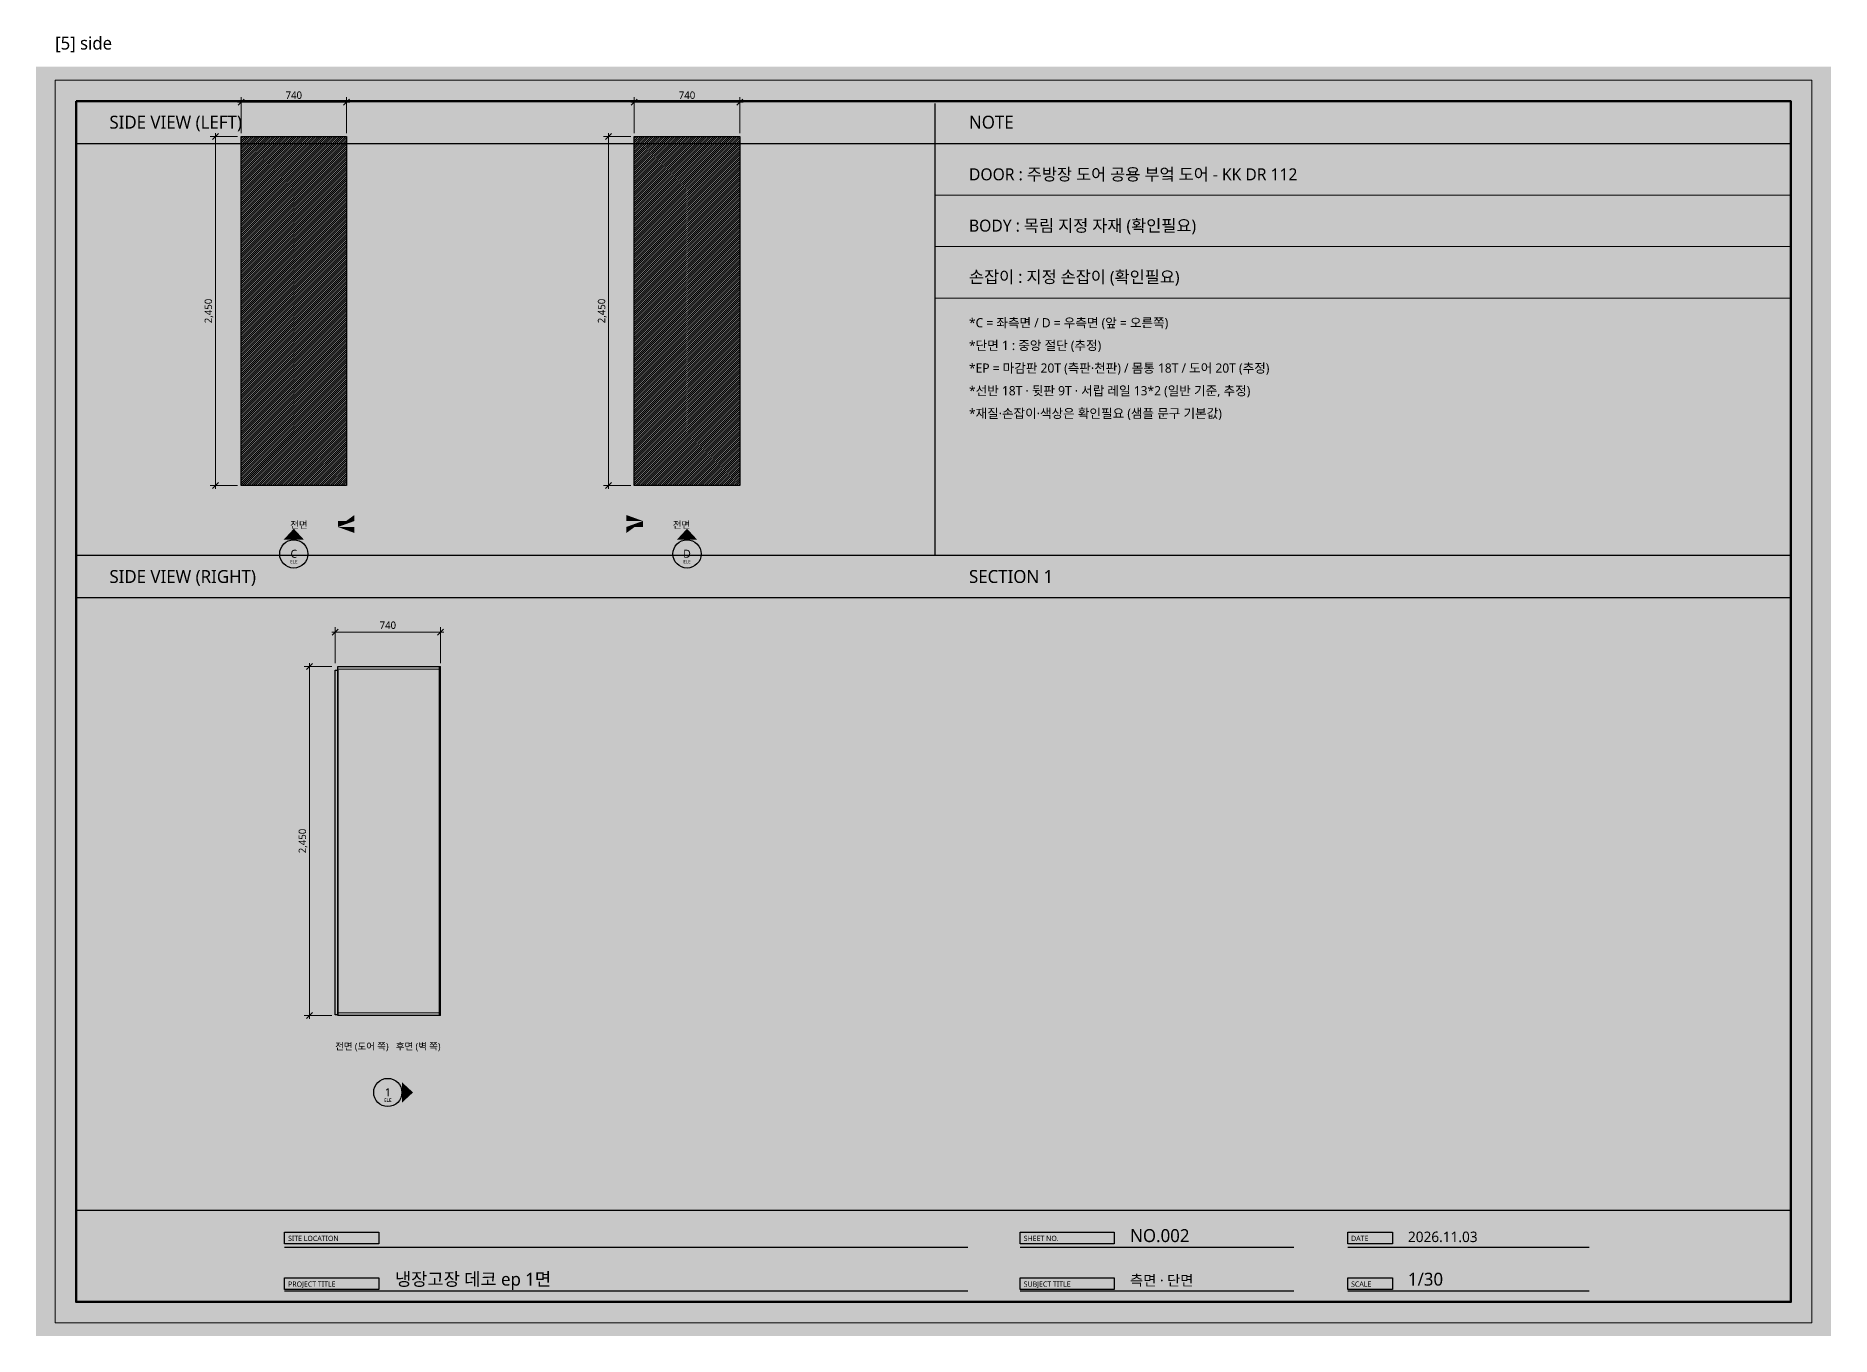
# Model space of a CAD drawing. Header units: millimetres. Extents: x 0 to 3420, y 0 to 304.
# Drawn here: x 2000 to 2420, y 0 to 304.2 of the extents above; entities that cross this region are included whole.
import ezdxf
from ezdxf.enums import TextEntityAlignment as Align

# ---------------------------------------------------------------- set-up
doc = ezdxf.new("R2010")
doc.units = ezdxf.units.MM
for name, color, linetype, lineweight, true_color in [('BG', 7, 'Continuous', 0, 0xffffff), ('DIM', 7, 'Continuous', 13, 0x969696), ('FRAME', 7, 'Continuous', 100, 0x000000), ('NOTE_BLUE', 7, 'Continuous', 9, 0x0000ff), ('NOTE_RED', 7, 'Continuous', 25, 0xde0038), ('OUTLINE', 7, 'Continuous', 25, 0x000000), ('SHEET_FRAME_INFO', 7, 'Continuous', 0, 0x5a5a5a), ('TEXT', 7, 'Continuous', 13, 0x000000), ('THIN', 7, 'Continuous', 5, 0x6e6e6e)]:
    doc.layers.add(name, color=color, linetype=linetype, lineweight=lineweight, true_color=true_color)
doc.styles.add('MALGUN', font='malgun.ttf')

msp = doc.modelspace()

# ---------------------------------------------------------------- linework, layer by layer
at = {"layer": 'BG', "lineweight": 0, "true_color": 0xffffff}
msp.add_solid([(2000, 0), (2420, 0), (2000, 297), (2420, 297)], dxfattribs=at)
at = {"layer": 'DIM', "lineweight": 13, "true_color": 0x969696}
for p, q in [((2048, 281.4667), (2048, 289.8667)), ((2072.6667, 281.4667), (2072.6667, 289.8667)), ((2140, 281.4667), (2140, 289.8667)), ((2164.6667, 281.4667), (2164.6667, 289.8667)), ((2047.2, 288.6667), (2073.4667, 288.6667)), ((2139.2, 288.6667), (2165.4667, 288.6667)), ((2042, 281.4667), (2042, 198.2)), ((2134, 281.4667), (2134, 198.2)), ((2047.2, 280.6667), (2040.8, 280.6667)), ((2139.2, 280.6667), (2132.8, 280.6667)), ((2047.2, 199), (2040.8, 199)), ((2139.2, 199), (2132.8, 199)), ((2069.2, 164.6667), (2095.4667, 164.6667)), ((2070, 157.4667), (2070, 165.8667)), ((2094.6667, 157.4667), (2094.6667, 165.8667)), ((2069.2, 156.6667), (2062.8, 156.6667)), ((2064, 157.4667), (2064, 74.2)), ((2069.2, 75), (2062.8, 75))]:
    msp.add_line(p, q, dxfattribs=at)
at = {"layer": 'DIM', "lineweight": 13, "true_color": 0x5a5a5a}
for p, q in [((2047.3, 287.9667), (2048.7, 289.3667)), ((2071.9667, 287.9667), (2073.3667, 289.3667)), ((2139.3, 287.9667), (2140.7, 289.3667)), ((2163.9667, 287.9667), (2165.3667, 289.3667)), ((2041.3, 279.9667), (2042.7, 281.3667)), ((2133.3, 279.9667), (2134.7, 281.3667)), ((2041.3, 198.3), (2042.7, 199.7)), ((2133.3, 198.3), (2134.7, 199.7)), ((2069.3, 163.9667), (2070.7, 165.3667)), ((2093.9667, 163.9667), (2095.3667, 165.3667)), ((2063.3, 155.9667), (2064.7, 157.3667)), ((2063.3, 74.3), (2064.7, 75.7))]:
    msp.add_line(p, q, dxfattribs=at)
at = {"layer": 'FRAME', "lineweight": 25, "true_color": 0x000000}
for p, q in [((2210.3, 288.4), (2210.3, 182.7)), ((2009.4, 279), (2410.6, 279)), ((2009.4, 182.7), (2410.6, 182.7)), ((2009.4, 172.8), (2410.6, 172.8)), ((2009.4, 29.5), (2410.6, 29.5))]:
    msp.add_line(p, q, dxfattribs=at)
at = {"layer": 'FRAME', "lineweight": 13, "true_color": 0x000000}
for p, q in [((2210.3, 266.9), (2410.6, 266.9)), ((2210.3, 254.9), (2410.6, 254.9)), ((2210.3, 242.8), (2410.6, 242.8))]:
    msp.add_line(p, q, dxfattribs=at)
msp.add_lwpolyline([(2004.5, 293.8), (2415.5, 293.8), (2415.5, 3.1), (2004.5, 3.1)], close=True, dxfattribs=at)
at = {"layer": 'FRAME', "lineweight": 100, "true_color": 0x000000}
msp.add_lwpolyline([(2009.4, 288.9), (2410.6, 288.9), (2410.6, 8), (2009.4, 8)], close=True, dxfattribs=at)
at = {"layer": 'FRAME', "lineweight": 0, "true_color": 0x555555}
for points in [[(2058.2, 24.3), (2080.2, 24.3), (2058.2, 21.6), (2080.2, 21.6)], [(2230.3, 24.3), (2252.3, 24.3), (2230.3, 21.6), (2252.3, 21.6)], [(2306.9, 24.3), (2317.4, 24.3), (2306.9, 21.6), (2317.4, 21.6)], [(2058.2, 13.6), (2080.2, 13.6), (2058.2, 10.9), (2080.2, 10.9)], [(2230.3, 13.6), (2252.3, 13.6), (2230.3, 10.9), (2252.3, 10.9)], [(2306.9, 13.6), (2317.4, 13.6), (2306.9, 10.9), (2317.4, 10.9)]]:
    msp.add_solid(points, dxfattribs=at)
at = {"layer": 'OUTLINE', "lineweight": 25, "true_color": 0x000000}
for p, q in [((2058.2, 20.8), (2218, 20.8)), ((2230.3, 20.8), (2294.3, 20.8)), ((2306.9, 20.8), (2363.4, 20.8)), ((2058.2, 10.6), (2218, 10.6)), ((2230.3, 10.6), (2294.3, 10.6)), ((2306.9, 10.6), (2363.4, 10.6))]:
    msp.add_line(p, q, dxfattribs=at)
for points in [[(2048, 280.6667), (2072.6667, 280.6667), (2072.6667, 199), (2048, 199)], [(2140, 280.6667), (2164.6667, 280.6667), (2164.6667, 199), (2140, 199)], [(2070, 155.8333), (2070.6667, 155.8333), (2070.6667, 75.1333), (2070, 75.1333)], [(2070.6667, 156.6667), (2094.3667, 156.6667), (2094.3667, 75), (2070.6667, 75)], [(2058.2, 24.3), (2080.2, 24.3), (2080.2, 21.6), (2058.2, 21.6)], [(2230.3, 24.3), (2252.3, 24.3), (2252.3, 21.6), (2230.3, 21.6)], [(2306.9, 24.3), (2317.4, 24.3), (2317.4, 21.6), (2306.9, 21.6)], [(2058.2, 13.6), (2080.2, 13.6), (2080.2, 10.9), (2058.2, 10.9)], [(2230.3, 13.6), (2252.3, 13.6), (2252.3, 10.9), (2230.3, 10.9)], [(2306.9, 13.6), (2317.4, 13.6), (2317.4, 10.9), (2306.9, 10.9)]]:
    msp.add_lwpolyline(points, close=True, dxfattribs=at)
for centre in [(2060.3333, 183), (2152.3333, 183), (2082.3333, 57)]:
    msp.add_circle(centre, 3.3, dxfattribs=at)
at = {"layer": 'OUTLINE', "lineweight": 0, "true_color": 0xe1e1e1}
for points in [[(2058.4867, 190.98), (2064.6667, 190.98), (2058.4867, 188.23), (2064.6667, 188.23)], [(2148, 190.98), (2154.18, 190.98), (2148, 188.23), (2154.18, 188.23)]]:
    msp.add_solid(points, dxfattribs=at)
at = {"layer": 'OUTLINE', "lineweight": 0, "true_color": 0x000000}
for points in [[(2070.6667, 189.3), (2077.6667, 190), (2074.5167, 192.1)], [(2070.6667, 189.3), (2074.5167, 192.1), (2074.5167, 190.7)], [(2070.6667, 189.3), (2074.5167, 190.7), (2070.6667, 190.7)], [(2070.6667, 189.3), (2074.5167, 187.9), (2077.6667, 190)], [(2070.6667, 189.3), (2074.5167, 189.3), (2074.5167, 187.9)], [(2142, 190.7), (2138.15, 192.1), (2135, 190)], [(2142, 190.7), (2135, 190), (2138.15, 187.9)], [(2142, 190.7), (2138.15, 190.7), (2138.15, 192.1)], [(2142, 190.7), (2138.15, 187.9), (2138.15, 189.3)], [(2142, 190.7), (2138.15, 189.3), (2142, 189.3)], [(2057.9333, 186.3), (2062.7333, 186.3), (2060.3333, 188.9)], [(2149.9333, 186.3), (2154.7333, 186.3), (2152.3333, 188.9)], [(2085.6333, 59.4), (2085.6333, 54.6), (2088.2333, 57)]]:
    msp.add_solid(points, dxfattribs=at)
at = {"layer": 'THIN', "lineweight": 5, "true_color": 0xa5a5a5}
for p, q in [((2048, 280.1667), (2048.5, 280.6667)), ((2048, 279.6667), (2049, 280.6667)), ((2048, 279.1667), (2049.5, 280.6667)), ((2048, 278.6667), (2050, 280.6667)), ((2048, 278.1667), (2050.5, 280.6667)), ((2048, 277.6667), (2051, 280.6667)), ((2048, 277.1667), (2051.5, 280.6667)), ((2048, 276.6667), (2052, 280.6667)), ((2048, 276.1667), (2052.5, 280.6667)), ((2048, 275.6667), (2053, 280.6667)), ((2048, 275.1667), (2053.5, 280.6667)), ((2048, 274.6667), (2054, 280.6667)), ((2048, 274.1667), (2054.5, 280.6667)), ((2048, 273.6667), (2055, 280.6667)), ((2048, 273.1667), (2055.5, 280.6667)), ((2048, 272.6667), (2056, 280.6667)), ((2048, 272.1667), (2056.5, 280.6667)), ((2048, 271.6667), (2057, 280.6667)), ((2048, 271.1667), (2057.5, 280.6667)), ((2048, 270.6667), (2058, 280.6667)), ((2048, 270.1667), (2058.5, 280.6667)), ((2048, 269.6667), (2059, 280.6667)), ((2048, 269.1667), (2059.5, 280.6667)), ((2048, 268.6667), (2060, 280.6667)), ((2048, 268.1667), (2060.5, 280.6667)), ((2048, 267.6667), (2061, 280.6667)), ((2048, 267.1667), (2061.5, 280.6667)), ((2048, 266.6667), (2062, 280.6667)), ((2048, 266.1667), (2062.5, 280.6667)), ((2048, 265.6667), (2063, 280.6667)), ((2048, 265.1667), (2063.5, 280.6667)), ((2048, 264.6667), (2064, 280.6667)), ((2048, 264.1667), (2064.5, 280.6667)), ((2048, 263.6667), (2065, 280.6667)), ((2048, 263.1667), (2065.5, 280.6667)), ((2048, 262.6667), (2066, 280.6667)), ((2048, 262.1667), (2066.5, 280.6667)), ((2048, 261.6667), (2067, 280.6667)), ((2048, 261.1667), (2067.5, 280.6667)), ((2048, 260.6667), (2068, 280.6667)), ((2048, 260.1667), (2068.5, 280.6667)), ((2048, 259.6667), (2069, 280.6667)), ((2048, 259.1667), (2069.5, 280.6667)), ((2048, 258.6667), (2070, 280.6667)), ((2048, 258.1667), (2070.5, 280.6667)), ((2048, 257.6667), (2071, 280.6667)), ((2048, 257.1667), (2071.5, 280.6667)), ((2048, 256.6667), (2072, 280.6667)), ((2048, 256.1667), (2072.5, 280.6667)), ((2048, 255.6667), (2072.6667, 280.3333)), ((2048, 255.1667), (2072.6667, 279.8333)), ((2048, 254.6667), (2072.6667, 279.3333)), ((2048, 254.1667), (2072.6667, 278.8333)), ((2048, 253.6667), (2072.6667, 278.3333)), ((2048, 253.1667), (2072.6667, 277.8333)), ((2048, 252.6667), (2072.6667, 277.3333)), ((2140, 280.1667), (2140.5, 280.6667)), ((2140, 279.6667), (2141, 280.6667)), ((2140, 279.1667), (2141.5, 280.6667)), ((2140, 278.6667), (2142, 280.6667)), ((2140, 278.1667), (2142.5, 280.6667)), ((2140, 277.6667), (2143, 280.6667)), ((2140, 277.1667), (2143.5, 280.6667)), ((2140, 276.6667), (2144, 280.6667)), ((2140, 276.1667), (2144.5, 280.6667)), ((2140, 275.6667), (2145, 280.6667)), ((2140, 275.1667), (2145.5, 280.6667)), ((2140, 274.6667), (2146, 280.6667)), ((2140, 274.1667), (2146.5, 280.6667)), ((2140, 273.6667), (2147, 280.6667)), ((2140, 273.1667), (2147.5, 280.6667)), ((2140, 272.6667), (2148, 280.6667)), ((2140, 272.1667), (2148.5, 280.6667)), ((2140, 271.6667), (2149, 280.6667)), ((2140, 271.1667), (2149.5, 280.6667)), ((2140, 270.6667), (2150, 280.6667)), ((2140, 270.1667), (2150.5, 280.6667)), ((2140, 269.6667), (2151, 280.6667)), ((2140, 269.1667), (2151.5, 280.6667)), ((2140, 268.6667), (2152, 280.6667)), ((2140, 268.1667), (2152.5, 280.6667)), ((2140, 267.6667), (2153, 280.6667)), ((2140, 267.1667), (2153.5, 280.6667)), ((2140, 266.6667), (2154, 280.6667)), ((2140, 266.1667), (2154.5, 280.6667)), ((2140, 265.6667), (2155, 280.6667)), ((2140, 265.1667), (2155.5, 280.6667)), ((2140, 264.6667), (2156, 280.6667)), ((2140, 264.1667), (2156.5, 280.6667)), ((2140, 263.6667), (2157, 280.6667)), ((2140, 263.1667), (2157.5, 280.6667)), ((2140, 262.6667), (2158, 280.6667)), ((2140, 262.1667), (2158.5, 280.6667)), ((2140, 261.6667), (2159, 280.6667)), ((2140, 261.1667), (2159.5, 280.6667)), ((2140, 260.6667), (2160, 280.6667)), ((2140, 260.1667), (2160.5, 280.6667)), ((2140, 259.6667), (2161, 280.6667)), ((2140, 259.1667), (2161.5, 280.6667)), ((2140, 258.6667), (2162, 280.6667)), ((2140, 258.1667), (2162.5, 280.6667)), ((2140, 257.6667), (2163, 280.6667)), ((2140, 257.1667), (2163.5, 280.6667)), ((2140, 256.6667), (2164, 280.6667)), ((2140, 256.1667), (2164.5, 280.6667)), ((2140, 255.6667), (2164.6667, 280.3333)), ((2140, 255.1667), (2164.6667, 279.8333)), ((2140, 254.6667), (2164.6667, 279.3333)), ((2140, 254.1667), (2164.6667, 278.8333)), ((2140, 253.6667), (2164.6667, 278.3333)), ((2140, 253.1667), (2164.6667, 277.8333)), ((2140, 252.6667), (2164.6667, 277.3333)), ((2048, 252.1667), (2072.6667, 276.8333)), ((2048, 251.6667), (2072.6667, 276.3333)), ((2048, 251.1667), (2072.6667, 275.8333)), ((2048, 250.6667), (2072.6667, 275.3333)), ((2048, 250.1667), (2072.6667, 274.8333)), ((2048, 249.6667), (2072.6667, 274.3333)), ((2048, 249.1667), (2072.6667, 273.8333)), ((2048, 248.6667), (2072.6667, 273.3333)), ((2140, 252.1667), (2164.6667, 276.8333)), ((2140, 251.6667), (2164.6667, 276.3333)), ((2140, 251.1667), (2164.6667, 275.8333)), ((2140, 250.6667), (2164.6667, 275.3333)), ((2140, 250.1667), (2164.6667, 274.8333)), ((2140, 249.6667), (2164.6667, 274.3333)), ((2140, 249.1667), (2164.6667, 273.8333)), ((2140, 248.6667), (2164.6667, 273.3333)), ((2048, 248.1667), (2072.6667, 272.8333)), ((2048, 247.6667), (2072.6667, 272.3333)), ((2048, 247.1667), (2072.6667, 271.8333)), ((2048, 246.6667), (2072.6667, 271.3333)), ((2048, 246.1667), (2072.6667, 270.8333)), ((2048, 245.6667), (2072.6667, 270.3333)), ((2048, 245.1667), (2072.6667, 269.8333)), ((2048, 244.6667), (2072.6667, 269.3333)), ((2048, 244.1667), (2072.6667, 268.8333)), ((2140, 248.1667), (2164.6667, 272.8333)), ((2140, 247.6667), (2164.6667, 272.3333)), ((2140, 247.1667), (2164.6667, 271.8333)), ((2140, 246.6667), (2164.6667, 271.3333)), ((2140, 246.1667), (2164.6667, 270.8333)), ((2140, 245.6667), (2164.6667, 270.3333)), ((2140, 245.1667), (2164.6667, 269.8333)), ((2140, 244.6667), (2164.6667, 269.3333)), ((2140, 244.1667), (2164.6667, 268.8333)), ((2048, 243.6667), (2072.6667, 268.3333)), ((2048, 243.1667), (2072.6667, 267.8333)), ((2048, 242.6667), (2072.6667, 267.3333)), ((2048, 242.1667), (2072.6667, 266.8333)), ((2048, 241.6667), (2072.6667, 266.3333)), ((2048, 241.1667), (2072.6667, 265.8333)), ((2048, 240.6667), (2072.6667, 265.3333)), ((2048, 240.1667), (2072.6667, 264.8333)), ((2140, 243.6667), (2164.6667, 268.3333)), ((2140, 243.1667), (2164.6667, 267.8333)), ((2140, 242.6667), (2164.6667, 267.3333)), ((2140, 242.1667), (2164.6667, 266.8333)), ((2140, 241.6667), (2164.6667, 266.3333)), ((2140, 241.1667), (2164.6667, 265.8333)), ((2140, 240.6667), (2164.6667, 265.3333)), ((2140, 240.1667), (2164.6667, 264.8333)), ((2048, 239.6667), (2072.6667, 264.3333)), ((2048, 239.1667), (2072.6667, 263.8333)), ((2048, 238.6667), (2072.6667, 263.3333)), ((2048, 238.1667), (2072.6667, 262.8333)), ((2048, 237.6667), (2072.6667, 262.3333)), ((2048, 237.1667), (2072.6667, 261.8333)), ((2048, 236.6667), (2072.6667, 261.3333)), ((2048, 236.1667), (2072.6667, 260.8333)), ((2140, 239.6667), (2164.6667, 264.3333)), ((2140, 239.1667), (2164.6667, 263.8333)), ((2140, 238.6667), (2164.6667, 263.3333)), ((2140, 238.1667), (2164.6667, 262.8333)), ((2140, 237.6667), (2164.6667, 262.3333)), ((2140, 237.1667), (2164.6667, 261.8333)), ((2140, 236.6667), (2164.6667, 261.3333)), ((2140, 236.1667), (2164.6667, 260.8333)), ((2048, 235.6667), (2072.6667, 260.3333)), ((2048, 235.1667), (2072.6667, 259.8333)), ((2048, 234.6667), (2072.6667, 259.3333)), ((2048, 234.1667), (2072.6667, 258.8333)), ((2048, 233.6667), (2072.6667, 258.3333)), ((2048, 233.1667), (2072.6667, 257.8333)), ((2048, 232.6667), (2072.6667, 257.3333)), ((2048, 232.1667), (2072.6667, 256.8333)), ((2048, 231.6667), (2072.6667, 256.3333)), ((2140, 235.6667), (2164.6667, 260.3333)), ((2140, 235.1667), (2164.6667, 259.8333)), ((2140, 234.6667), (2164.6667, 259.3333)), ((2140, 234.1667), (2164.6667, 258.8333)), ((2140, 233.6667), (2164.6667, 258.3333)), ((2140, 233.1667), (2164.6667, 257.8333)), ((2140, 232.6667), (2164.6667, 257.3333)), ((2140, 232.1667), (2164.6667, 256.8333)), ((2140, 231.6667), (2164.6667, 256.3333)), ((2048, 231.1667), (2072.6667, 255.8333)), ((2048, 230.6667), (2072.6667, 255.3333)), ((2048, 230.1667), (2072.6667, 254.8333)), ((2048, 229.6667), (2072.6667, 254.3333)), ((2048, 229.1667), (2072.6667, 253.8333)), ((2048, 228.6667), (2072.6667, 253.3333)), ((2048, 228.1667), (2072.6667, 252.8333)), ((2048, 227.6667), (2072.6667, 252.3333)), ((2140, 231.1667), (2164.6667, 255.8333)), ((2140, 230.6667), (2164.6667, 255.3333)), ((2140, 230.1667), (2164.6667, 254.8333)), ((2140, 229.6667), (2164.6667, 254.3333)), ((2140, 229.1667), (2164.6667, 253.8333)), ((2140, 228.6667), (2164.6667, 253.3333)), ((2140, 228.1667), (2164.6667, 252.8333)), ((2140, 227.6667), (2164.6667, 252.3333)), ((2048, 227.1667), (2072.6667, 251.8333)), ((2048, 226.6667), (2072.6667, 251.3333)), ((2048, 226.1667), (2072.6667, 250.8333)), ((2048, 225.6667), (2072.6667, 250.3333)), ((2048, 225.1667), (2072.6667, 249.8333)), ((2048, 224.6667), (2072.6667, 249.3333)), ((2048, 224.1667), (2072.6667, 248.8333)), ((2048, 223.6667), (2072.6667, 248.3333)), ((2048, 223.1667), (2072.6667, 247.8333)), ((2140, 227.1667), (2164.6667, 251.8333)), ((2140, 226.6667), (2164.6667, 251.3333)), ((2140, 226.1667), (2164.6667, 250.8333)), ((2140, 225.6667), (2164.6667, 250.3333)), ((2140, 225.1667), (2164.6667, 249.8333)), ((2140, 224.6667), (2164.6667, 249.3333)), ((2140, 224.1667), (2164.6667, 248.8333)), ((2140, 223.6667), (2164.6667, 248.3333)), ((2140, 223.1667), (2164.6667, 247.8333)), ((2048, 222.6667), (2072.6667, 247.3333)), ((2048, 222.1667), (2072.6667, 246.8333)), ((2048, 221.6667), (2072.6667, 246.3333)), ((2048, 221.1667), (2072.6667, 245.8333)), ((2048, 220.6667), (2072.6667, 245.3333)), ((2048, 220.1667), (2072.6667, 244.8333)), ((2048, 219.6667), (2072.6667, 244.3333)), ((2048, 219.1667), (2072.6667, 243.8333)), ((2140, 222.6667), (2164.6667, 247.3333)), ((2140, 222.1667), (2164.6667, 246.8333)), ((2140, 221.6667), (2164.6667, 246.3333)), ((2140, 221.1667), (2164.6667, 245.8333)), ((2140, 220.6667), (2164.6667, 245.3333)), ((2140, 220.1667), (2164.6667, 244.8333)), ((2140, 219.6667), (2164.6667, 244.3333)), ((2140, 219.1667), (2164.6667, 243.8333)), ((2048, 218.6667), (2072.6667, 243.3333)), ((2048, 218.1667), (2072.6667, 242.8333)), ((2048, 217.6667), (2072.6667, 242.3333)), ((2048, 217.1667), (2072.6667, 241.8333)), ((2048, 216.6667), (2072.6667, 241.3333)), ((2048, 216.1667), (2072.6667, 240.8333)), ((2048, 215.6667), (2072.6667, 240.3333)), ((2048, 215.1667), (2072.6667, 239.8333)), ((2140, 218.6667), (2164.6667, 243.3333)), ((2140, 218.1667), (2164.6667, 242.8333)), ((2140, 217.6667), (2164.6667, 242.3333)), ((2140, 217.1667), (2164.6667, 241.8333)), ((2140, 216.6667), (2164.6667, 241.3333)), ((2140, 216.1667), (2164.6667, 240.8333)), ((2140, 215.6667), (2164.6667, 240.3333)), ((2140, 215.1667), (2164.6667, 239.8333)), ((2048, 214.6667), (2072.6667, 239.3333)), ((2048, 214.1667), (2072.6667, 238.8333)), ((2048, 213.6667), (2072.6667, 238.3333)), ((2048, 213.1667), (2072.6667, 237.8333)), ((2048, 212.6667), (2072.6667, 237.3333)), ((2048, 212.1667), (2072.6667, 236.8333)), ((2048, 211.6667), (2072.6667, 236.3333)), ((2048, 211.1667), (2072.6667, 235.8333)), ((2048, 210.6667), (2072.6667, 235.3333)), ((2140, 214.6667), (2164.6667, 239.3333)), ((2140, 214.1667), (2164.6667, 238.8333)), ((2140, 213.6667), (2164.6667, 238.3333)), ((2140, 213.1667), (2164.6667, 237.8333)), ((2140, 212.6667), (2164.6667, 237.3333)), ((2140, 212.1667), (2164.6667, 236.8333)), ((2140, 211.6667), (2164.6667, 236.3333)), ((2140, 211.1667), (2164.6667, 235.8333)), ((2140, 210.6667), (2164.6667, 235.3333)), ((2048, 210.1667), (2072.6667, 234.8333)), ((2048, 209.6667), (2072.6667, 234.3333)), ((2048, 209.1667), (2072.6667, 233.8333)), ((2048, 208.6667), (2072.6667, 233.3333)), ((2048, 208.1667), (2072.6667, 232.8333)), ((2048, 207.6667), (2072.6667, 232.3333)), ((2048, 207.1667), (2072.6667, 231.8333)), ((2048, 206.6667), (2072.6667, 231.3333)), ((2140, 210.1667), (2164.6667, 234.8333)), ((2140, 209.6667), (2164.6667, 234.3333)), ((2140, 209.1667), (2164.6667, 233.8333)), ((2140, 208.6667), (2164.6667, 233.3333)), ((2140, 208.1667), (2164.6667, 232.8333)), ((2140, 207.6667), (2164.6667, 232.3333)), ((2140, 207.1667), (2164.6667, 231.8333)), ((2140, 206.6667), (2164.6667, 231.3333)), ((2048, 206.1667), (2072.6667, 230.8333)), ((2048, 205.6667), (2072.6667, 230.3333)), ((2048, 205.1667), (2072.6667, 229.8333)), ((2048, 204.6667), (2072.6667, 229.3333)), ((2048, 204.1667), (2072.6667, 228.8333)), ((2048, 203.6667), (2072.6667, 228.3333)), ((2048, 203.1667), (2072.6667, 227.8333)), ((2048, 202.6667), (2072.6667, 227.3333)), ((2048, 202.1667), (2072.6667, 226.8333)), ((2140, 206.1667), (2164.6667, 230.8333)), ((2140, 205.6667), (2164.6667, 230.3333)), ((2140, 205.1667), (2164.6667, 229.8333)), ((2140, 204.6667), (2164.6667, 229.3333)), ((2140, 204.1667), (2164.6667, 228.8333)), ((2140, 203.6667), (2164.6667, 228.3333)), ((2140, 203.1667), (2164.6667, 227.8333)), ((2140, 202.6667), (2164.6667, 227.3333)), ((2140, 202.1667), (2164.6667, 226.8333)), ((2048, 201.6667), (2072.6667, 226.3333)), ((2048, 201.1667), (2072.6667, 225.8333)), ((2048, 200.6667), (2072.6667, 225.3333)), ((2048, 200.1667), (2072.6667, 224.8333)), ((2048, 199.6667), (2072.6667, 224.3333)), ((2048, 199.1667), (2072.6667, 223.8333)), ((2048.3333, 199), (2072.6667, 223.3333)), ((2048.8333, 199), (2072.6667, 222.8333)), ((2140, 201.6667), (2164.6667, 226.3333)), ((2140, 201.1667), (2164.6667, 225.8333)), ((2140, 200.6667), (2164.6667, 225.3333)), ((2140, 200.1667), (2164.6667, 224.8333)), ((2140, 199.6667), (2164.6667, 224.3333)), ((2140, 199.1667), (2164.6667, 223.8333)), ((2140.3333, 199), (2164.6667, 223.3333)), ((2140.8333, 199), (2164.6667, 222.8333)), ((2049.3333, 199), (2072.6667, 222.3333)), ((2049.8333, 199), (2072.6667, 221.8333)), ((2050.3333, 199), (2072.6667, 221.3333)), ((2050.8333, 199), (2072.6667, 220.8333)), ((2051.3333, 199), (2072.6667, 220.3333)), ((2051.8333, 199), (2072.6667, 219.8333)), ((2052.3333, 199), (2072.6667, 219.3333)), ((2052.8333, 199), (2072.6667, 218.8333)), ((2141.3333, 199), (2164.6667, 222.3333)), ((2141.8333, 199), (2164.6667, 221.8333)), ((2142.3333, 199), (2164.6667, 221.3333)), ((2142.8333, 199), (2164.6667, 220.8333)), ((2143.3333, 199), (2164.6667, 220.3333)), ((2143.8333, 199), (2164.6667, 219.8333)), ((2144.3333, 199), (2164.6667, 219.3333)), ((2144.8333, 199), (2164.6667, 218.8333)), ((2053.3333, 199), (2072.6667, 218.3333)), ((2053.8333, 199), (2072.6667, 217.8333)), ((2054.3333, 199), (2072.6667, 217.3333)), ((2054.8333, 199), (2072.6667, 216.8333)), ((2055.3333, 199), (2072.6667, 216.3333)), ((2055.8333, 199), (2072.6667, 215.8333)), ((2056.3333, 199), (2072.6667, 215.3333)), ((2056.8333, 199), (2072.6667, 214.8333)), ((2057.3333, 199), (2072.6667, 214.3333)), ((2145.3333, 199), (2164.6667, 218.3333)), ((2145.8333, 199), (2164.6667, 217.8333)), ((2146.3333, 199), (2164.6667, 217.3333)), ((2146.8333, 199), (2164.6667, 216.8333)), ((2147.3333, 199), (2164.6667, 216.3333)), ((2147.8333, 199), (2164.6667, 215.8333)), ((2148.3333, 199), (2164.6667, 215.3333)), ((2148.8333, 199), (2164.6667, 214.8333)), ((2149.3333, 199), (2164.6667, 214.3333)), ((2057.8333, 199), (2072.6667, 213.8333)), ((2058.3333, 199), (2072.6667, 213.3333)), ((2058.8333, 199), (2072.6667, 212.8333)), ((2059.3333, 199), (2072.6667, 212.3333)), ((2059.8333, 199), (2072.6667, 211.8333)), ((2060.3333, 199), (2072.6667, 211.3333)), ((2060.8333, 199), (2072.6667, 210.8333)), ((2061.3333, 199), (2072.6667, 210.3333)), ((2149.8333, 199), (2164.6667, 213.8333)), ((2150.3333, 199), (2164.6667, 213.3333)), ((2150.8333, 199), (2164.6667, 212.8333)), ((2151.3333, 199), (2164.6667, 212.3333)), ((2151.8333, 199), (2164.6667, 211.8333)), ((2152.3333, 199), (2164.6667, 211.3333)), ((2152.8333, 199), (2164.6667, 210.8333)), ((2153.3333, 199), (2164.6667, 210.3333)), ((2061.8333, 199), (2072.6667, 209.8333)), ((2062.3333, 199), (2072.6667, 209.3333)), ((2062.8333, 199), (2072.6667, 208.8333)), ((2063.3333, 199), (2072.6667, 208.3333)), ((2063.8333, 199), (2072.6667, 207.8333)), ((2064.3333, 199), (2072.6667, 207.3333)), ((2064.8333, 199), (2072.6667, 206.8333)), ((2065.3333, 199), (2072.6667, 206.3333)), ((2065.8333, 199), (2072.6667, 205.8333)), ((2153.8333, 199), (2164.6667, 209.8333)), ((2154.3333, 199), (2164.6667, 209.3333)), ((2154.8333, 199), (2164.6667, 208.8333)), ((2155.3333, 199), (2164.6667, 208.3333)), ((2155.8333, 199), (2164.6667, 207.8333)), ((2156.3333, 199), (2164.6667, 207.3333)), ((2156.8333, 199), (2164.6667, 206.8333)), ((2157.3333, 199), (2164.6667, 206.3333)), ((2157.8333, 199), (2164.6667, 205.8333)), ((2066.3333, 199), (2072.6667, 205.3333)), ((2066.8333, 199), (2072.6667, 204.8333)), ((2067.3333, 199), (2072.6667, 204.3333)), ((2067.8333, 199), (2072.6667, 203.8333)), ((2068.3333, 199), (2072.6667, 203.3333)), ((2068.8333, 199), (2072.6667, 202.8333)), ((2069.3333, 199), (2072.6667, 202.3333)), ((2069.8333, 199), (2072.6667, 201.8333)), ((2158.3333, 199), (2164.6667, 205.3333)), ((2158.8333, 199), (2164.6667, 204.8333)), ((2159.3333, 199), (2164.6667, 204.3333)), ((2159.8333, 199), (2164.6667, 203.8333)), ((2160.3333, 199), (2164.6667, 203.3333)), ((2160.8333, 199), (2164.6667, 202.8333)), ((2161.3333, 199), (2164.6667, 202.3333)), ((2161.8333, 199), (2164.6667, 201.8333)), ((2070.3333, 199), (2072.6667, 201.3333)), ((2070.8333, 199), (2072.6667, 200.8333)), ((2071.3333, 199), (2072.6667, 200.3333)), ((2071.8333, 199), (2072.6667, 199.8333)), ((2072.3333, 199), (2072.6667, 199.3333)), ((2162.3333, 199), (2164.6667, 201.3333)), ((2162.8333, 199), (2164.6667, 200.8333)), ((2163.3333, 199), (2164.6667, 200.3333)), ((2163.8333, 199), (2164.6667, 199.8333)), ((2164.3333, 199), (2164.6667, 199.3333))]:
    msp.add_line(p, q, dxfattribs=at)
at = {"layer": 'THIN', "lineweight": 5, "true_color": 0x6e6e6e}
for points in [[(2070.6667, 156.0667), (2094.3667, 156.0667), (2094.3667, 156.6667), (2070.6667, 156.6667)], [(2094.3667, 156.6667), (2094.6667, 156.6667), (2094.6667, 75), (2094.3667, 75)], [(2070.6667, 75), (2094.3667, 75), (2094.3667, 75.6), (2070.6667, 75.6)]]:
    msp.add_lwpolyline(points, close=True, dxfattribs=at)

# ---------------------------------------------------------------- texts
at = {"layer": 'NOTE_BLUE', "true_color": 0x0000ff, "style": 'MALGUN'}
msp.add_text('*EP = 마감판 20T (측판·천판) / 몸통 18T / 도어 20T (추정)', height=2.16, dxfattribs=at).set_placement((2218.3, 225.4))
at = {"layer": 'NOTE_RED', "true_color": 0xde0038, "style": 'MALGUN'}
for s, height, p in [('손잡이 : 지정 손잡이 (확인필요)', 2.808, (2218.3, 246.4)), ('*재질·손잡이·색상은 확인필요 (샘플 문구 기본값)', 2.16, (2218.3, 214.8))]:
    msp.add_text(s, height=height, dxfattribs=at).set_placement(p)
at = {"layer": 'SHEET_FRAME_INFO', "true_color": 0x5a5a5a, "style": 'MALGUN'}
msp.add_text('[5] side', height=3, dxfattribs=at).set_placement((2004.5, 301))
at = {"layer": 'TEXT', "true_color": 0x000000, "style": 'MALGUN'}
for s, height, p in [('740', 1.728, (2060.3333, 289.4667)), ('740', 1.728, (2152.3333, 289.4667)), ('ELE', 0.792, (2060.3333, 180.8)), ('C', 1.872, (2060.3333, 182.1)), ('ELE', 0.792, (2152.3333, 180.8)), ('D', 1.872, (2152.3333, 182.1)), ('740', 1.728, (2082.3333, 165.4667)), ('ELE', 0.792, (2082.3333, 54.8)), ('1', 1.872, (2082.3333, 56.1))]:
    msp.add_text(s, height=height, dxfattribs=at).set_placement(p, align=Align.CENTER)
for s, height, p in [('SIDE VIEW (LEFT)', 3.024, (2017.2, 282.5)), ('NOTE', 3.024, (2218.3, 282.5)), ('DOOR : 주방장 도어^J공용 부엌 도어 - KK DR 112', 2.808, (2218.3, 270.4)), ('BODY : 목림 지정 자재 (확인필요)', 2.808, (2218.3, 258.4)), ('*C = 좌측면 / D = 우측면 (앞 = 오른쪽)', 2.16, (2218.3, 236)), ('*단면 1 : 중앙 절단 (추정)', 2.16, (2218.3, 230.7)), ('*선반 18T · 뒷판 9T · 서랍 레일 13*2 (일반 기준, 추정)', 2.16, (2218.3, 220.1)), ('전면', 1.584, (2059.4867, 189)), ('전면', 1.584, (2149, 189)), ('SIDE VIEW (RIGHT)', 3.024, (2017.2, 176.2)), ('SECTION 1', 3.024, (2218.3, 176.2)), ('전면 (도어 쪽)', 1.584, (2070, 67)), ('NO.002', 3.024, (2256, 22)), ('2026.11.03', 2.448, (2321, 22)), ('냉장고장 데코 ep 1면', 3.024, (2084, 11.8)), ('측면 · 단면', 2.448, (2256, 11.8)), ('1/30', 3.024, (2321, 11.8))]:
    msp.add_text(s, height=height, dxfattribs=at).set_placement(p)
for p in [(2041.2, 239.8333), (2133.2, 239.8333), (2063.2, 115.8333)]:
    msp.add_text('2,450', height=1.728, rotation=90, dxfattribs=at).set_placement(p, align=Align.CENTER)
msp.add_text('후면 (벽 쪽)', height=1.584, dxfattribs=at).set_placement((2094.6667, 67), align=Align.RIGHT)
at = {"layer": 'TEXT', "true_color": 0xffffff, "style": 'MALGUN'}
for s, p in [('SITE LOCATION', (2059, 22.25)), ('SHEET NO.', (2231.1, 22.25)), ('DATE', (2307.7, 22.25)), ('PROJECT TITLE', (2059, 11.55)), ('SUBJECT TITLE', (2231.1, 11.55)), ('SCALE', (2307.7, 11.55))]:
    msp.add_text(s, height=1.224, dxfattribs=at).set_placement(p)

doc.saveas('drawing.dxf')
